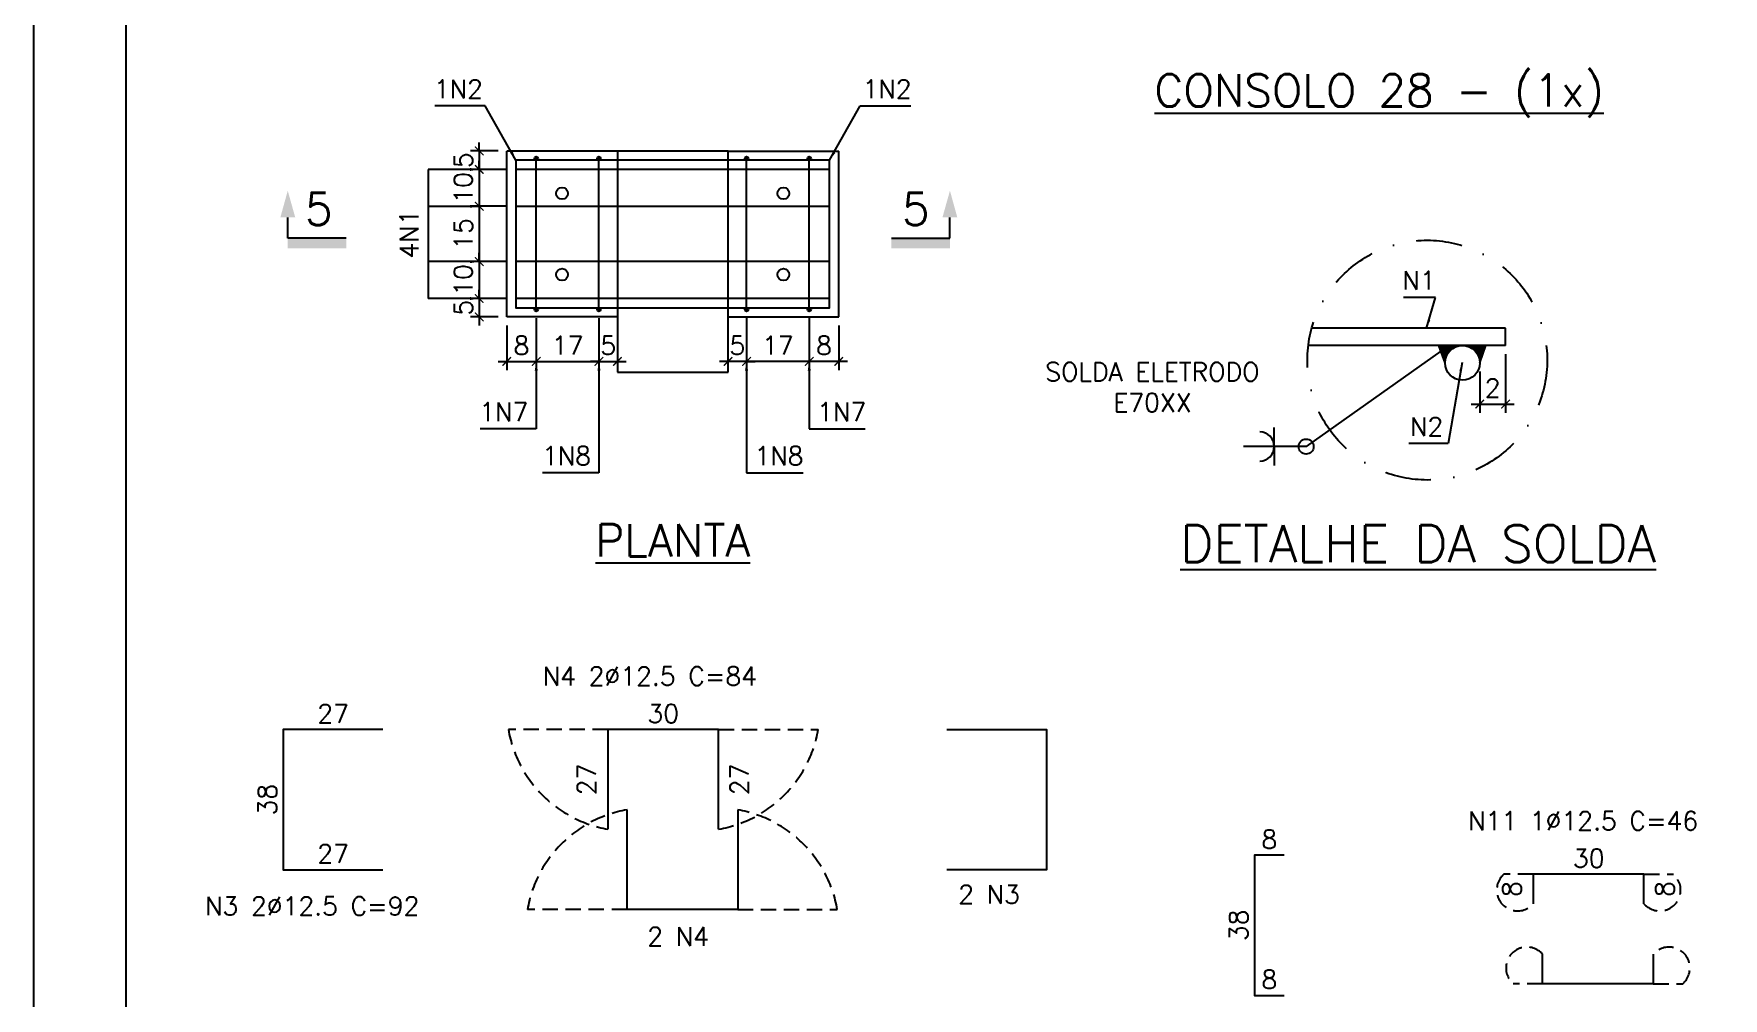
# Model space of a CAD drawing. Header units: centimetres. Extents: x 1658 to 19651, y 8294 to 11444.
# Drawn here: x 12168 to 13542, y 9093 to 9878 of the extents above; entities that cross this region are included whole.
import ezdxf

# ---------------------------------------------------------------- set-up
doc = ezdxf.new("R2010")
doc.units = ezdxf.units.CM
doc.header["$LTSCALE"] = 50
doc.header["$MEASUREMENT"] = 0
doc.header["$PDMODE"] = 67
doc.linetypes.add('DASHDOT2', pattern=[0.5, 0.25, -0.125, 0, -0.125])
doc.linetypes.add('HIDDEN', pattern=[0.375, 0.25, -0.125])
for name, color, linetype in [('FORMATO-PRECON', 2, 'Continuous'), ('HACHURAS-PRECON', 1, 'Continuous'), ('IND- CORTE-PRECON', 4, 'Continuous'), ('LINHA-01-PRECON', 1, 'Continuous'), ('LINHA-02-PRECON', 2, 'Continuous'), ('LINHA-03-PRECON', 3, 'Continuous'), ('LINHA-04-PRECON', 4, 'Continuous'), ('TEXTO-20-PRECON', 2, 'Continuous'), ('TEXTO-35-PRECON', 5, 'Continuous'), ('X1', 2, 'Continuous')]:
    doc.layers.add(name, color=color, linetype=linetype)
doc.styles.add('PRECON-ROMANS', font='romans.shx')
doc.styles.add('ROMANS', font='ROMANS.SHX', dxfattribs={"oblique": 15, "height": 3})
doc.styles.get("Standard").update_dxf_attribs({"font": 'romans.shx'})
doc.dimstyles.new('ESC50-50', dxfattribs={"dimscale": 50, "dimtxt": 0.2, "dimasz": 0.15, "dimexe": 0.15, "dimexo": 0.15, "dimgap": 0.08, "dimtad": 1, "dimdec": 1, "dimzin": 12, "dimdsep": 46, "dimtxsty": 'Standard', "dimblk": 'ARCHTICK', "dimcen": 0.09, "dimdle": 0.15, "dimclrd": 256, "dimclre": 256, "dimclrt": 2, "dimazin": 3, "dimtfac": 1, "dimtdec": 1, "dimtmove": 1, "dimatfit": 2, "dimfxl": 0.15, "dimtolj": 1, "dimtzin": 0, "dimarcsym": 0})
doc.dimstyles.new('ESC75-25', dxfattribs={"dimscale": 0, "dimtxt": 15, "dimasz": 7, "dimexe": 7, "dimexo": 7, "dimgap": 5.5, "dimtad": 1, "dimdec": 1, "dimlfac": 0.333333, "dimdsep": 46, "dimtxsty": 'Standard', "dimblk": 'ARCHTICK', "dimcen": 0.1, "dimdle": 7, "dimclrd": 256, "dimclre": 256, "dimclrt": 2, "dimadec": 0, "dimazin": 0, "dimtfac": 1, "dimtdec": 1, "dimtix": 1, "dimtmove": 2, "dimatfit": 3, "dimfxl": 1, "dimarcsym": 0})

# ---------------------------------------------------------------- blocks, each defined once
blk = doc.blocks.new('A$C2E607E54')
at = {"layer": 'FORMATO-PRECON'}
blk.add_lwpolyline([(0, 4200), (2970, 4200), (2970, 0), (0, 0)], close=True, dxfattribs=at)
at = {"layer": 'FORMATO-PRECON', "color": 6}
blk.add_lwpolyline([(100, 3950), (2870, 3950), (2870, 100), (100, 100)], close=True, dxfattribs=at)
blk = doc.blocks.new('_ArchTick')
at = {"color": 0, "linetype": 'ByBlock', "const_width": 0.15}
blk.add_lwpolyline([(-0.5, -0.5), (0.5, 0.5)], dxfattribs=at)
blk = doc.blocks.new('*D176')
at = {"layer": 'Defpoints', "color": 0, "transparency": 16777216}
for p in [(12553, 9782.4), (12530.6, 9767.4), (12560.5, 9767.4)]:
    blk.add_point(p, dxfattribs=at)
at = {"layer": 'LINHA-01-PRECON', "lineweight": -2, "transparency": 16777216}
for p, q in [((12546, 9782.4), (12523.6, 9782.4)), ((12530.6, 9782.4), (12530.6, 9789.4)), ((12530.6, 9782.4), (12530.6, 9767.4)), ((12553.5, 9767.4), (12523.6, 9767.4)), ((12530.6, 9767.4), (12530.6, 9760.4))]:
    blk.add_line(p, q, dxfattribs=at)
at = {"layer": 'LINHA-01-PRECON', "lineweight": -2, "transparency": 16777216, "xscale": 7, "yscale": 7, "zscale": 7}
for p, rotation in [((12530.6, 9782.4), 270), ((12530.6, 9767.4), 90)]:
    blk.add_blockref('_ArchTick', p, dxfattribs=dict(at, rotation=rotation))
at = {"layer": 'LINHA-01-PRECON', "color": 2, "transparency": 16777216, "insert": (12517.6, 9774.9), "char_height": 15, "attachment_point": 5, "rotation": 90}
blk.add_mtext('5', dxfattribs=at)
blk = doc.blocks.new('*D177')
at = {"layer": 'Defpoints', "color": 0, "transparency": 16777216}
for p in [(12560.5, 9767.4), (12530.6, 9737.4), (12560.5, 9737.4)]:
    blk.add_point(p, dxfattribs=at)
at = {"layer": 'LINHA-01-PRECON', "lineweight": -2, "transparency": 16777216}
for p, q in [((12530.6, 9767.4), (12530.6, 9774.4)), ((12553.5, 9767.4), (12523.6, 9767.4)), ((12530.6, 9767.4), (12530.6, 9737.4)), ((12553.5, 9737.4), (12523.6, 9737.4)), ((12530.6, 9737.4), (12530.6, 9730.4))]:
    blk.add_line(p, q, dxfattribs=at)
at = {"layer": 'LINHA-01-PRECON', "lineweight": -2, "transparency": 16777216, "xscale": 7, "yscale": 7, "zscale": 7}
for p, rotation in [((12530.6, 9767.4), 270), ((12530.6, 9737.4), 90)]:
    blk.add_blockref('_ArchTick', p, dxfattribs=dict(at, rotation=rotation))
at = {"layer": 'LINHA-01-PRECON', "color": 2, "transparency": 16777216, "insert": (12517.6, 9752.4), "char_height": 15, "attachment_point": 5, "rotation": 90}
blk.add_mtext('10', dxfattribs=at)
blk = doc.blocks.new('*D178')
at = {"layer": 'Defpoints', "color": 0, "transparency": 16777216}
for p in [(12560.5, 9662.4), (12530.6, 9647.4), (12553, 9647.4)]:
    blk.add_point(p, dxfattribs=at)
at = {"layer": 'LINHA-01-PRECON', "lineweight": -2, "transparency": 16777216}
for p, q in [((12553.5, 9662.4), (12523.6, 9662.4)), ((12530.6, 9662.4), (12530.6, 9669.4)), ((12530.6, 9662.4), (12530.6, 9647.4)), ((12546, 9647.4), (12523.6, 9647.4)), ((12530.6, 9647.4), (12530.6, 9640.4))]:
    blk.add_line(p, q, dxfattribs=at)
at = {"layer": 'LINHA-01-PRECON', "lineweight": -2, "transparency": 16777216, "xscale": 7, "yscale": 7, "zscale": 7}
for p, rotation in [((12530.6, 9662.4), 270), ((12530.6, 9647.4), 90)]:
    blk.add_blockref('_ArchTick', p, dxfattribs=dict(at, rotation=rotation))
at = {"layer": 'LINHA-01-PRECON', "color": 2, "transparency": 16777216, "insert": (12517.6, 9654.9), "char_height": 15, "attachment_point": 5, "rotation": 90}
blk.add_mtext('5', dxfattribs=at)
blk = doc.blocks.new('*D179')
at = {"layer": 'Defpoints', "color": 0, "transparency": 16777216}
for p in [(12553, 9647.4), (12577, 9653.4), (12577, 9611.2)]:
    blk.add_point(p, dxfattribs=at)
at = {"layer": 'LINHA-01-PRECON', "lineweight": -2, "transparency": 16777216}
for p, q in [((12577, 9646.4), (12577, 9604.2)), ((12553, 9640.4), (12553, 9604.2)), ((12546, 9611.2), (12584, 9611.2))]:
    blk.add_line(p, q, dxfattribs=at)
at = {"layer": 'LINHA-01-PRECON', "lineweight": -2, "transparency": 16777216, "xscale": 7, "yscale": 7, "zscale": 7, "rotation": 180}
blk.add_blockref('_ArchTick', (12553, 9611.2), dxfattribs=at)
at = {"layer": 'LINHA-01-PRECON', "lineweight": -2, "transparency": 16777216, "xscale": 7, "yscale": 7, "zscale": 7}
blk.add_blockref('_ArchTick', (12577, 9611.2), dxfattribs=at)
at = {"layer": 'LINHA-01-PRECON', "color": 2, "transparency": 16777216, "insert": (12565, 9624.2), "char_height": 15, "attachment_point": 5}
blk.add_mtext('8', dxfattribs=at)
blk = doc.blocks.new('*D180')
at = {"layer": 'Defpoints', "color": 0, "transparency": 16777216}
for p in [(12577, 9653.4), (12628, 9653.4), (12628, 9611.2)]:
    blk.add_point(p, dxfattribs=at)
at = {"layer": 'LINHA-01-PRECON', "lineweight": -2, "transparency": 16777216}
for p, q in [((12577, 9646.4), (12577, 9604.2)), ((12628, 9646.4), (12628, 9604.2)), ((12570, 9611.2), (12635, 9611.2))]:
    blk.add_line(p, q, dxfattribs=at)
at = {"layer": 'LINHA-01-PRECON', "lineweight": -2, "transparency": 16777216, "xscale": 7, "yscale": 7, "zscale": 7, "rotation": 180}
blk.add_blockref('_ArchTick', (12577, 9611.2), dxfattribs=at)
at = {"layer": 'LINHA-01-PRECON', "lineweight": -2, "transparency": 16777216, "xscale": 7, "yscale": 7, "zscale": 7}
blk.add_blockref('_ArchTick', (12628, 9611.2), dxfattribs=at)
at = {"layer": 'LINHA-01-PRECON', "color": 2, "transparency": 16777216, "insert": (12602.5, 9624.2), "char_height": 15, "attachment_point": 5}
blk.add_mtext('17', dxfattribs=at)
blk = doc.blocks.new('*D181')
at = {"layer": 'Defpoints', "color": 0, "transparency": 16777216}
for p in [(12628, 9653.4), (12643, 9611.2), (12643, 9611.2)]:
    blk.add_point(p, dxfattribs=at)
at = {"layer": 'LINHA-01-PRECON', "lineweight": -2, "transparency": 16777216}
for p, q in [((12628, 9646.4), (12628, 9604.2)), ((12628, 9611.2), (12621, 9611.2)), ((12628, 9611.2), (12643, 9611.2)), ((12643, 9611.2), (12650, 9611.2))]:
    blk.add_line(p, q, dxfattribs=at)
at = {"layer": 'LINHA-01-PRECON', "lineweight": -2, "transparency": 16777216, "xscale": 7, "yscale": 7, "zscale": 7}
blk.add_blockref('_ArchTick', (12628, 9611.2), dxfattribs=at)
at = {"layer": 'LINHA-01-PRECON', "lineweight": -2, "transparency": 16777216, "xscale": 7, "yscale": 7, "zscale": 7, "rotation": 180}
blk.add_blockref('_ArchTick', (12643, 9611.2), dxfattribs=at)
at = {"layer": 'LINHA-01-PRECON', "color": 2, "transparency": 16777216, "insert": (12635.5, 9624.2), "char_height": 15, "attachment_point": 5}
blk.add_mtext('5', dxfattribs=at)
blk = doc.blocks.new('IND-CORTE-')
at = {"layer": 'IND- CORTE-PRECON', "color": 1}
for p, q in [((-11.2, 63.5), (-33.6, 63.5)), ((-11.2, 0), (-11.2, 63.5))]:
    blk.add_line(p, q, dxfattribs=at)
for points in [[(-33.6, 71.5), (-62.5, 63.5), (-33.6, 55.4)], [(0, 0), (-11.2, 0), (0, 63.5), (-11.2, 63.5)]]:
    blk.add_solid(points, dxfattribs=at)
at = {"layer": 'IND- CORTE-PRECON', "linetype": 'Continuous', "style": 'ROMANS', "flags": 8}
blk.add_attdef('B', (-57.7, 9.1), '', height=35, dxfattribs=at)
blk = doc.blocks.new('*D187')
at = {"layer": 'Defpoints', "color": 0, "linetype": 'Continuous', "transparency": 16777216}
for p in [(12371.3, 9311.7), (12452.3, 9311.7), (12452.3, 9311.7)]:
    blk.add_point(p, dxfattribs=at)
at = {"layer": 'LINHA-01-PRECON', "color": 2, "linetype": 'Continuous', "transparency": 16777216, "insert": (12411.8, 9324.7), "char_height": 15, "attachment_point": 5}
blk.add_mtext('27', dxfattribs=at)
blk = doc.blocks.new('*D188')
at = {"layer": 'Defpoints', "color": 0, "linetype": 'Continuous', "transparency": 16777216}
for p in [(12371.3, 9311.7), (12371.3, 9197.7), (12371.3, 9197.7)]:
    blk.add_point(p, dxfattribs=at)
at = {"layer": 'LINHA-01-PRECON', "color": 2, "linetype": 'Continuous', "transparency": 16777216, "insert": (12358.3, 9254.7), "char_height": 15, "attachment_point": 5, "rotation": 90}
blk.add_mtext('38', dxfattribs=at)
blk = doc.blocks.new('*D189')
at = {"layer": 'Defpoints', "color": 0, "linetype": 'Continuous', "transparency": 16777216}
for p in [(12371.3, 9197.7), (12452.3, 9197.7), (12452.3, 9197.7)]:
    blk.add_point(p, dxfattribs=at)
at = {"layer": 'LINHA-01-PRECON', "color": 2, "linetype": 'Continuous', "transparency": 16777216, "insert": (12411.8, 9210.7), "char_height": 15, "attachment_point": 5}
blk.add_mtext('27', dxfattribs=at)
blk = doc.blocks.new('*D190')
at = {"layer": 'Defpoints', "color": 0, "linetype": 'Continuous', "transparency": 16777216}
for p in [(12635.3, 9311.7), (12725.3, 9311.7), (12725.3, 9311.7)]:
    blk.add_point(p, dxfattribs=at)
at = {"layer": 'LINHA-01-PRECON', "color": 2, "linetype": 'Continuous', "transparency": 16777216, "insert": (12680.3, 9324.7), "char_height": 15, "attachment_point": 5}
blk.add_mtext('30', dxfattribs=at)
blk = doc.blocks.new('*D191')
at = {"layer": 'Defpoints', "color": 0, "linetype": 'Continuous', "transparency": 16777216}
for p in [(12725.3, 9311.7), (12725.3, 9230.7), (12725.3, 9230.7)]:
    blk.add_point(p, dxfattribs=at)
at = {"layer": 'LINHA-01-PRECON', "color": 2, "linetype": 'Continuous', "transparency": 16777216, "insert": (12742.2, 9271.2), "char_height": 15, "attachment_point": 5, "rotation": 90}
blk.add_mtext('27', dxfattribs=at)
blk = doc.blocks.new('*D192')
at = {"layer": 'Defpoints', "color": 0, "linetype": 'Continuous', "transparency": 16777216}
for p in [(12635.3, 9311.7), (12635.3, 9230.7), (12635.3, 9230.7)]:
    blk.add_point(p, dxfattribs=at)
at = {"layer": 'LINHA-01-PRECON', "color": 2, "linetype": 'Continuous', "transparency": 16777216, "insert": (12617.9, 9271.2), "char_height": 15, "attachment_point": 5, "rotation": 90}
blk.add_mtext('27', dxfattribs=at)
blk = doc.blocks.new('*D196')
at = {"layer": 'Defpoints', "color": 0, "transparency": 16777216}
for p in [(13365.3, 9624.2), (13344.3, 9610), (13365.3, 9576.5)]:
    blk.add_point(p, dxfattribs=at)
at = {"layer": 'LINHA-01-PRECON', "lineweight": -2, "transparency": 16777216}
for p, q in [((13365.3, 9617.2), (13365.3, 9569.5)), ((13344.3, 9603), (13344.3, 9569.5)), ((13337.3, 9576.5), (13372.3, 9576.5))]:
    blk.add_line(p, q, dxfattribs=at)
at = {"layer": 'LINHA-01-PRECON', "lineweight": -2, "transparency": 16777216, "xscale": 7, "yscale": 7, "zscale": 7, "rotation": 180}
blk.add_blockref('_ArchTick', (13344.3, 9576.5), dxfattribs=at)
at = {"layer": 'LINHA-01-PRECON', "lineweight": -2, "transparency": 16777216, "xscale": 7, "yscale": 7, "zscale": 7}
blk.add_blockref('_ArchTick', (13365.3, 9576.5), dxfattribs=at)
at = {"layer": 'LINHA-01-PRECON', "color": 2, "transparency": 16777216, "insert": (13354.8, 9589.5), "char_height": 15, "attachment_point": 5}
blk.add_mtext('2', dxfattribs=at)
blk = doc.blocks.new('*D207')
at = {"layer": 'Defpoints', "color": 0, "transparency": 16777216}
for p in [(12560.5, 9737.4), (12530.6, 9692.4), (12560.5, 9692.4)]:
    blk.add_point(p, dxfattribs=at)
at = {"layer": 'LINHA-01-PRECON', "lineweight": -2, "transparency": 16777216}
for p, q in [((12530.6, 9744.4), (12530.6, 9685.4)), ((12553.5, 9737.4), (12523.6, 9737.4)), ((12553.5, 9692.4), (12523.6, 9692.4))]:
    blk.add_line(p, q, dxfattribs=at)
at = {"layer": 'LINHA-01-PRECON', "lineweight": -2, "transparency": 16777216, "xscale": 7, "yscale": 7, "zscale": 7}
for p, rotation in [((12530.6, 9737.4), 90), ((12530.6, 9692.4), 270)]:
    blk.add_blockref('_ArchTick', p, dxfattribs=dict(at, rotation=rotation))
at = {"layer": 'LINHA-01-PRECON', "color": 2, "transparency": 16777216, "insert": (12517.6, 9714.9), "char_height": 15, "attachment_point": 5, "rotation": 90}
blk.add_mtext('15', dxfattribs=at)
blk = doc.blocks.new('*D208')
at = {"layer": 'Defpoints', "color": 0, "transparency": 16777216}
for p in [(12560.5, 9692.4), (12530.6, 9662.4), (12560.5, 9662.4)]:
    blk.add_point(p, dxfattribs=at)
at = {"layer": 'LINHA-01-PRECON', "lineweight": -2, "transparency": 16777216}
for p, q in [((12553.5, 9692.4), (12523.6, 9692.4)), ((12530.6, 9692.4), (12530.6, 9699.4)), ((12530.6, 9692.4), (12530.6, 9662.4)), ((12553.5, 9662.4), (12523.6, 9662.4)), ((12530.6, 9662.4), (12530.6, 9655.4))]:
    blk.add_line(p, q, dxfattribs=at)
at = {"layer": 'LINHA-01-PRECON', "lineweight": -2, "transparency": 16777216, "xscale": 7, "yscale": 7, "zscale": 7}
for p, rotation in [((12530.6, 9692.4), 270), ((12530.6, 9662.4), 90)]:
    blk.add_blockref('_ArchTick', p, dxfattribs=dict(at, rotation=rotation))
at = {"layer": 'LINHA-01-PRECON', "color": 2, "transparency": 16777216, "insert": (12517.6, 9677.4), "char_height": 15, "attachment_point": 5, "rotation": 90}
blk.add_mtext('10', dxfattribs=at)
blk = doc.blocks.new('*D210')
at = {"layer": 'Defpoints', "color": 0, "transparency": 16777216}
for p in [(12799, 9653.4), (12823, 9647.4), (12799, 9611.2)]:
    blk.add_point(p, dxfattribs=at)
at = {"layer": 'LINHA-01-PRECON', "lineweight": -2, "transparency": 16777216}
for p, q in [((12799, 9646.4), (12799, 9604.2)), ((12823, 9640.4), (12823, 9604.2)), ((12830, 9611.2), (12792, 9611.2))]:
    blk.add_line(p, q, dxfattribs=at)
at = {"layer": 'LINHA-01-PRECON', "lineweight": -2, "transparency": 16777216, "xscale": 7, "yscale": 7, "zscale": 7, "rotation": 180}
blk.add_blockref('_ArchTick', (12799, 9611.2), dxfattribs=at)
at = {"layer": 'LINHA-01-PRECON', "lineweight": -2, "transparency": 16777216, "xscale": 7, "yscale": 7, "zscale": 7}
blk.add_blockref('_ArchTick', (12823, 9611.2), dxfattribs=at)
at = {"layer": 'LINHA-01-PRECON', "color": 2, "transparency": 16777216, "insert": (12811, 9624.2), "char_height": 15, "attachment_point": 5}
blk.add_mtext('8', dxfattribs=at)
blk = doc.blocks.new('*D211')
at = {"layer": 'Defpoints', "color": 0, "transparency": 16777216}
for p in [(12748, 9653.4), (12799, 9653.4), (12748, 9611.2)]:
    blk.add_point(p, dxfattribs=at)
at = {"layer": 'LINHA-01-PRECON', "lineweight": -2, "transparency": 16777216}
for p, q in [((12748, 9646.4), (12748, 9604.2)), ((12799, 9646.4), (12799, 9604.2)), ((12806, 9611.2), (12741, 9611.2))]:
    blk.add_line(p, q, dxfattribs=at)
at = {"layer": 'LINHA-01-PRECON', "lineweight": -2, "transparency": 16777216, "xscale": 7, "yscale": 7, "zscale": 7, "rotation": 180}
blk.add_blockref('_ArchTick', (12748, 9611.2), dxfattribs=at)
at = {"layer": 'LINHA-01-PRECON', "lineweight": -2, "transparency": 16777216, "xscale": 7, "yscale": 7, "zscale": 7}
blk.add_blockref('_ArchTick', (12799, 9611.2), dxfattribs=at)
at = {"layer": 'LINHA-01-PRECON', "color": 2, "transparency": 16777216, "insert": (12773.5, 9624.2), "char_height": 15, "attachment_point": 5}
blk.add_mtext('17', dxfattribs=at)
blk = doc.blocks.new('*D212')
at = {"layer": 'Defpoints', "color": 0, "transparency": 16777216}
for p in [(12748, 9653.4), (12733, 9611.2), (12733, 9611.2)]:
    blk.add_point(p, dxfattribs=at)
at = {"layer": 'LINHA-01-PRECON', "lineweight": -2, "transparency": 16777216}
for p, q in [((12748, 9646.4), (12748, 9604.2)), ((12733, 9611.2), (12726, 9611.2)), ((12748, 9611.2), (12733, 9611.2)), ((12748, 9611.2), (12755, 9611.2))]:
    blk.add_line(p, q, dxfattribs=at)
at = {"layer": 'LINHA-01-PRECON', "lineweight": -2, "transparency": 16777216, "xscale": 7, "yscale": 7, "zscale": 7}
blk.add_blockref('_ArchTick', (12733, 9611.2), dxfattribs=at)
at = {"layer": 'LINHA-01-PRECON', "lineweight": -2, "transparency": 16777216, "xscale": 7, "yscale": 7, "zscale": 7, "rotation": 180}
blk.add_blockref('_ArchTick', (12748, 9611.2), dxfattribs=at)
at = {"layer": 'LINHA-01-PRECON', "color": 2, "transparency": 16777216, "insert": (12740.5, 9624.2), "char_height": 15, "attachment_point": 5}
blk.add_mtext('5', dxfattribs=at)
blk = doc.blocks.new('*D219')
at = {"layer": 'Defpoints', "color": 0, "linetype": 'Continuous', "transparency": 16777216}
for p in [(13161.2, 9209.5), (13185.2, 9209.5), (13185.2, 9209.5)]:
    blk.add_point(p, dxfattribs=at)
at = {"layer": 'LINHA-01-PRECON', "color": 2, "linetype": 'Continuous', "transparency": 16777216, "insert": (13173.2, 9222.5), "char_height": 15, "attachment_point": 5}
blk.add_mtext('8', dxfattribs=at)
blk = doc.blocks.new('*D220')
at = {"layer": 'Defpoints', "color": 0, "linetype": 'Continuous', "transparency": 16777216}
for p in [(13161.2, 9209.5), (13161.2, 9095.5), (13161.2, 9095.5)]:
    blk.add_point(p, dxfattribs=at)
at = {"layer": 'LINHA-01-PRECON', "color": 2, "linetype": 'Continuous', "transparency": 16777216, "insert": (13148.2, 9152.5), "char_height": 15, "attachment_point": 5, "rotation": 90}
blk.add_mtext('38', dxfattribs=at)
blk = doc.blocks.new('*D221')
at = {"layer": 'Defpoints', "color": 0, "linetype": 'Continuous', "transparency": 16777216}
for p in [(13161.2, 9095.5), (13185.2, 9095.5), (13185.2, 9095.5)]:
    blk.add_point(p, dxfattribs=at)
at = {"layer": 'LINHA-01-PRECON', "color": 2, "linetype": 'Continuous', "transparency": 16777216, "insert": (13173.2, 9108.5), "char_height": 15, "attachment_point": 5}
blk.add_mtext('8', dxfattribs=at)
blk = doc.blocks.new('*D222')
at = {"layer": 'Defpoints', "color": 0, "linetype": 'Continuous', "transparency": 16777216}
for p in [(13387.9, 9194), (13477.9, 9194), (13477.9, 9194)]:
    blk.add_point(p, dxfattribs=at)
at = {"layer": 'LINHA-01-PRECON', "color": 2, "linetype": 'Continuous', "transparency": 16777216, "insert": (13432.9, 9207), "char_height": 15, "attachment_point": 5}
blk.add_mtext('30', dxfattribs=at)
blk = doc.blocks.new('*D223')
at = {"layer": 'Defpoints', "color": 0, "linetype": 'Continuous', "transparency": 16777216}
for p in [(13477.9, 9194), (13477.9, 9170), (13477.9, 9170)]:
    blk.add_point(p, dxfattribs=at)
at = {"layer": 'LINHA-01-PRECON', "color": 2, "linetype": 'Continuous', "transparency": 16777216, "insert": (13494.8, 9182), "char_height": 15, "attachment_point": 5, "rotation": 90}
blk.add_mtext('8', dxfattribs=at)
blk = doc.blocks.new('*D224')
at = {"layer": 'Defpoints', "color": 0, "linetype": 'Continuous', "transparency": 16777216}
for p in [(13387.9, 9194), (13387.9, 9170), (13387.9, 9170)]:
    blk.add_point(p, dxfattribs=at)
at = {"layer": 'LINHA-01-PRECON', "color": 2, "linetype": 'Continuous', "transparency": 16777216, "insert": (13370.4, 9182), "char_height": 15, "attachment_point": 5, "rotation": 90}
blk.add_mtext('8', dxfattribs=at)

msp = doc.modelspace()

# ---------------------------------------------------------------- hatches: boundary and pattern name
at = {"layer": 'LINHA-01-PRECON', "linetype": 'Continuous'}
h = msp.add_hatch(color=256, dxfattribs=at)
h.dxf.hatch_style = 1
edge = h.paths.add_edge_path()
edge.add_arc((12576.98, 9776.35), 1.5, 0, 360)
h = msp.add_hatch(color=256, dxfattribs=at)
h.dxf.hatch_style = 1
edge = h.paths.add_edge_path()
edge.add_arc((12627.98, 9776.35), 1.5, 0, 360)
h = msp.add_hatch(color=256, dxfattribs=at)
h.dxf.hatch_style = 1
edge = h.paths.add_edge_path()
edge.add_arc((12747.98, 9776.35), 1.5, 0, 360)
h = msp.add_hatch(color=256, dxfattribs=at)
h.dxf.hatch_style = 1
edge = h.paths.add_edge_path()
edge.add_arc((12798.98, 9776.35), 1.5, 0, 360)
h = msp.add_hatch(color=256, dxfattribs=at)
h.dxf.hatch_style = 1
edge = h.paths.add_edge_path()
edge.add_arc((12576.98, 9653.35), 1.5, 0, 360)
h = msp.add_hatch(color=256, dxfattribs=at)
h.dxf.hatch_style = 1
edge = h.paths.add_edge_path()
edge.add_arc((12627.98, 9653.35), 1.5, 0, 360)
h = msp.add_hatch(color=256, dxfattribs=at)
h.dxf.hatch_style = 1
edge = h.paths.add_edge_path()
edge.add_arc((12747.98, 9653.35), 1.5, 0, 360)
h = msp.add_hatch(color=256, dxfattribs=at)
h.dxf.hatch_style = 1
edge = h.paths.add_edge_path()
edge.add_arc((12798.98, 9653.35), 1.5, 0, 360)
at = {"layer": 'LINHA-01-PRECON'}
h = msp.add_hatch(dxfattribs=at)
h.set_pattern_fill('ANSI31', color=256, scale=8.4375, style=0)
h.set_pattern_definition([(45, (8308.5927, 9122.0196), (-0.74577668, 0.74577668), [])])
h.paths.add_polyline_path([(13311.13, 9624.18), (13316.04, 9610.05, -0.4142136), (13330.18, 9624.18)])
h.paths.add_polyline_path([(13330.18, 9624.18, -0.4142136), (13344.31, 9610.05), (13349.22, 9624.18)])

# ---------------------------------------------------------------- linework, layer by layer
at = {"layer": 'LINHA-01-PRECON', "linetype": 'HIDDEN'}
for p, q in [((12635.32, 9311.7), (12554.32, 9311.7)), ((12725.32, 9311.7), (12806.32, 9311.7)), ((13387.86, 9194.01), (13363.86, 9194.01)), ((13477.86, 9194.01), (13501.86, 9194.01)), ((12650.82, 9165.43), (12569.82, 9165.43)), ((12740.82, 9165.43), (12821.82, 9165.43)), ((13395.44, 9105.01), (13371.44, 9105.01)), ((13485.44, 9105.01), (13509.44, 9105.01))]:
    msp.add_line(p, q, dxfattribs=at)
at = {"layer": 'LINHA-01-PRECON', "color": 1}
msp.add_lwpolyline([(13312.73, 9619.6), (13203.1, 9541.96), (13152.28, 9541.96)], dxfattribs=at)
at = {"layer": 'LINHA-01-PRECON', "linetype": 'Continuous'}
for centre in [(12576.98, 9776.35), (12627.98, 9776.35), (12747.98, 9776.35), (12798.98, 9776.35), (12576.98, 9653.35), (12627.98, 9653.35), (12747.98, 9653.35), (12798.98, 9653.35)]:
    msp.add_circle(centre, 1.5, dxfattribs=at)
at = {"layer": 'LINHA-01-PRECON', "color": 1, "linetype": 'DASHDOT2', "ltscale": 3}
msp.add_circle((13301.63, 9612.23), 97.5, dxfattribs=at)
at = {"layer": 'LINHA-01-PRECON', "linetype": 'HIDDEN'}
for centre, radius, start, end in [((12652.42, 9328.8), 99.59, 189.89105, 260.10895), ((12708.21, 9328.8), 99.59, 279.89105, 350.10895), ((12667.92, 9148.32), 99.59, 99.89105, 170.10895), ((12723.71, 9148.32), 99.59, 9.89105, 80.10895), ((13375.08, 9181.22), 17.01, 131.25143, 318.74857), ((13490.65, 9181.22), 17.01, 221.25143, 48.74857), ((13382.65, 9117.8), 17.01, 41.25143, 228.74857), ((13498.22, 9117.8), 17.01, 311.25143, 138.74857)]:
    msp.add_arc(centre, radius, start, end, dxfattribs=at)
at = {"layer": 'LINHA-02-PRECON'}
for p, q in [((12642.98, 9782.35), (12552.98, 9782.35)), ((12552.98, 9647.35), (12552.98, 9782.35)), ((12642.98, 9782.35), (12642.98, 9602.35)), ((12732.98, 9782.35), (12642.98, 9782.35)), ((12732.98, 9602.35), (12732.98, 9782.35)), ((12732.98, 9782.35), (12822.98, 9782.35)), ((12822.98, 9647.35), (12822.98, 9782.35)), ((12642.98, 9647.35), (12552.98, 9647.35)), ((12732.98, 9647.35), (12822.98, 9647.35)), ((12642.98, 9602.35), (12732.98, 9602.35)), ((12732.98, 9602.35), (12732.98, 9602.35)), ((13177.17, 9541.96), (13177.17, 9557.35)), ((13177.17, 9541.96), (13177.17, 9526.56))]:
    msp.add_line(p, q, dxfattribs=at)
for centre, radius in [((12597.98, 9747.85), 4.8), ((12777.98, 9747.85), 4.8), ((12597.98, 9681.85), 4.8), ((12777.98, 9681.85), 4.8), ((13203.1, 9541.96), 6.11)]:
    msp.add_circle(centre, radius, dxfattribs=at)
msp.add_arc((13165.33, 9541.96), 11.84, 270.31864, 89.68136, dxfattribs=at)
at = {"layer": 'LINHA-03-PRECON'}
for p, q in [((13365.34, 9638.31), (13207.68, 9638.31)), ((13365.34, 9624.18), (13365.34, 9638.31)), ((13365.34, 9624.18), (13204.86, 9624.18)), ((13316.04, 9610.05), (13311.13, 9624.18)), ((13338.7, 9624.18), (13338.7, 9624.18)), ((13344.31, 9610.05), (13349.22, 9624.18))]:
    msp.add_line(p, q, dxfattribs=at)
msp.add_circle((13330.18, 9610.05), 14.13, dxfattribs=at)
at = {"layer": 'LINHA-04-PRECON'}
for p, q in [((12576.98, 9654.85), (12576.98, 9774.85)), ((12627.98, 9654.85), (12627.98, 9774.85)), ((12747.98, 9654.85), (12747.98, 9774.85)), ((12798.98, 9654.85), (12798.98, 9774.85)), ((12815.48, 9767.35), (12560.48, 9767.35)), ((12815.48, 9737.35), (12560.48, 9737.35)), ((12815.48, 9692.35), (12560.48, 9692.35)), ((12815.48, 9662.35), (12560.48, 9662.35))]:
    msp.add_line(p, q, dxfattribs=at)
msp.add_lwpolyline([(12815.48, 9774.85), (12560.48, 9774.85), (12560.48, 9654.85), (12815.48, 9654.85)], close=True, dxfattribs=at)
for points in [[(12452.28, 9311.7), (12371.28, 9311.7), (12371.28, 9197.7), (12452.28, 9197.7)], [(12725.32, 9230.7), (12725.32, 9311.7), (12635.32, 9311.7), (12635.32, 9230.7)], [(12910.82, 9311.7), (12991.82, 9311.7), (12991.82, 9197.7), (12910.82, 9197.7)], [(12740.82, 9246.43), (12740.82, 9165.43), (12650.82, 9165.43), (12650.82, 9246.43)], [(13185.21, 9209.53), (13161.21, 9209.53), (13161.21, 9095.53), (13185.21, 9095.53)], [(13477.86, 9170.01), (13477.86, 9194.01), (13387.86, 9194.01), (13387.86, 9170.01)], [(13485.44, 9129.01), (13485.44, 9105.01), (13395.44, 9105.01), (13395.44, 9129.01)]]:
    msp.add_lwpolyline(points, dxfattribs=at)

# ---------------------------------------------------------------- block references
at = {"layer": 'HACHURAS-PRECON', "xscale": 0.7499999999999996, "yscale": 0.7499999999999996, "zscale": 0.7499999999999996}
msp.add_blockref('A$C2E607E54', (12168.36, 8293.94), dxfattribs=at)
at = {"layer": 'TEXTO-35-PRECON', "linetype": 'ByBlock'}
ref = msp.add_blockref('IND-CORTE-', (12422.52, 9703.18), dxfattribs=dict(at, xscale=-0.75, yscale=0.75, zscale=0.75, rotation=90))
ref.add_attrib('B', '5', (12388.85, 9722.1), dxfattribs={"layer": 'IND- CORTE-PRECON', "color": 5, "linetype": 'Continuous', "height": 26.25, "style": 'ROMANS', "flags": 8})
ref = msp.add_blockref('IND-CORTE-', (12865.79, 9703.18), dxfattribs=dict(at, xscale=0.75, yscale=0.75, zscale=0.75, rotation=270))
ref.add_attrib('B', '5', (12874.46, 9722.1), dxfattribs={"layer": 'IND- CORTE-PRECON', "color": 5, "linetype": 'Continuous', "height": 26.25, "style": 'ROMANS', "flags": 8})

# ---------------------------------------------------------------- texts
at = {"layer": 'LINHA-01-PRECON', "color": 2, "linetype": 'Continuous', "char_height": 15, "attachment_point": 5}
for s, insert in [('1N2', (12513.67, 9832.83)), ('1N2', (12862.28, 9832.83)), ('1N7', (12550.59, 9570.22)), ('1N7', (12825.36, 9570.22)), ('1N8', (12601.59, 9534.4)), ('1N8', (12774.36, 9534.4))]:
    msp.add_mtext(s, dxfattribs=dict(at, insert=insert))
at = {"layer": 'LINHA-01-PRECON', "color": 4, "attachment_point": 5}
for s, insert, char_height in [('{\\LCONSOLO 28 - (1x)}', (13262.46, 9827.24), 26.25), ('{\\LPLANTA}', (12688.08, 9465.68), 26.25), ('\\A1;{\\LDETALHE DA SOLDA}', (13294.25, 9462.99), 30)]:
    msp.add_mtext(s, dxfattribs=dict(at, insert=insert, char_height=char_height))
at = {"layer": 'LINHA-01-PRECON', "color": 2, "linetype": 'Continuous', "insert": (12473.6, 9714.85), "char_height": 15, "attachment_point": 5, "rotation": 90}
msp.add_mtext('4N1', dxfattribs=at)
at = {"layer": 'LINHA-01-PRECON', "color": 2, "char_height": 15, "attachment_point": 5}
for s, insert in [('N1', (13294.8, 9677.14)), ('N2', (13301.07, 9558.17))]:
    msp.add_mtext(s, dxfattribs=dict(at, insert=insert))
at = {"layer": 'TEXTO-20-PRECON', "insert": (13078.06, 9590.23), "char_height": 15, "attachment_point": 5, "style": 'PRECON-ROMANS'}
msp.add_mtext('\\A1;SOLDA ELETRODO\\PE70XX', dxfattribs=at)
at = {"layer": 'X1', "style": 'PRECON-ROMANS'}
for s, p in [('N4 2%%C12.5 C=84', (12582.32, 9347.71)), ('N11 1%%C12.5 C=46', (13334.86, 9230.02)), ('2 N3', (12920.2, 9170.17)), ('N3 2%%C12.5 C=92', (12307.69, 9160.67)), ('2 N4', (12667.32, 9135.91))]:
    msp.add_text(s, height=15, dxfattribs=at).set_placement(p)

# ---------------------------------------------------------------- dimensions: what is measured, and where the dimension line sits
at = {"layer": 'LINHA-01-PRECON'}
for base, p1, p2, angle, picture, middle in [((12530.6, 9767.35), (12552.98, 9782.35), (12560.48, 9767.35), 90, '*D176', (12517.6, 9774.85)), ((12530.6, 9737.35), (12560.48, 9767.35), (12560.48, 9737.35), 90, '*D177', (12517.6, 9752.35)), ((12530.6, 9692.35), (12560.48, 9737.35), (12560.48, 9692.35), 90, '*D207', (12517.6, 9714.85)), ((12530.6, 9662.35), (12560.48, 9692.35), (12560.48, 9662.35), 90, '*D208', (12517.6, 9677.35)), ((12530.6, 9647.35), (12560.48, 9662.35), (12552.98, 9647.35), 90, '*D178', (12517.6, 9654.85)), ((12732.98, 9611.22), (12747.98, 9653.35), (12732.98, 9611.22), 180, '*D212', (12740.48, 9624.22)), ((12747.98, 9611.22), (12798.98, 9653.35), (12747.98, 9653.35), 180, '*D211', (12773.48, 9624.22)), ((12798.98, 9611.22), (12822.98, 9647.35), (12798.98, 9653.35), 180, '*D210', (12810.98, 9624.22))]:
    dim = msp.add_linear_dim(base=base, p1=p1, p2=p2, angle=angle, dimstyle='ESC75-25', override={"dimscale": 1}, dxfattribs=at)
    dim.commit()
    dim.dimension.update_dxf_attribs({"geometry": picture, "text_midpoint": middle})
for base, p1, p2, picture, middle in [((12576.98, 9611.22), (12552.98, 9647.35), (12576.98, 9653.35), '*D179', (12564.98, 9624.22)), ((12627.98, 9611.22), (12576.98, 9653.35), (12627.98, 9653.35), '*D180', (12602.48, 9624.22)), ((12642.98, 9611.22), (12627.98, 9653.35), (12642.98, 9611.22), '*D181', (12635.48, 9624.22))]:
    dim = msp.add_linear_dim(base=base, p1=p1, p2=p2, dimstyle='ESC75-25', override={"dimscale": 1}, dxfattribs=at)
    dim.commit()
    dim.dimension.update_dxf_attribs({"geometry": picture, "text_midpoint": middle})
dim = msp.add_linear_dim(base=(13365.34, 9576.46), p1=(13344.31, 9610.05), p2=(13365.34, 9624.18), text='2', dimstyle='ESC75-25', override={"dimscale": 1}, dxfattribs=at)
dim.commit()
dim.dimension.update_dxf_attribs({"geometry": '*D196', "text_midpoint": (13354.83, 9589.46)})
at = {"layer": 'LINHA-01-PRECON', "linetype": 'Continuous'}
for base, p1, p2, picture, middle in [((12452.28, 9311.7), (12371.28, 9311.7), (12452.28, 9311.7), '*D187', (12411.78, 9324.7)), ((12725.32, 9311.7), (12635.32, 9311.7), (12725.32, 9311.7), '*D190', (12680.32, 9324.7)), ((12452.28, 9197.7), (12371.28, 9197.7), (12452.28, 9197.7), '*D189', (12411.78, 9210.7)), ((13185.21, 9209.53), (13161.21, 9209.53), (13185.21, 9209.53), '*D219', (13173.21, 9222.53)), ((13477.86, 9194.01), (13387.86, 9194.01), (13477.86, 9194.01), '*D222', (13432.86, 9207.01)), ((13185.21, 9095.53), (13161.21, 9095.53), (13185.21, 9095.53), '*D221', (13173.21, 9108.53))]:
    dim = msp.add_linear_dim(base=base, p1=p1, p2=p2, dimstyle='ESC75-25', override={"dimscale": 1, "dimse1": 1, "dimse2": 1, "dimsd1": 1, "dimsd2": 1}, dxfattribs=at)
    dim.commit()
    dim.dimension.update_dxf_attribs({"geometry": picture, "text_midpoint": middle})
for base, p1, p2, picture, middle in [((12371.28, 9197.7), (12371.28, 9311.7), (12371.28, 9197.7), '*D188', (12358.28, 9254.7)), ((13161.21, 9095.53), (13161.21, 9209.53), (13161.21, 9095.53), '*D220', (13148.21, 9152.53))]:
    dim = msp.add_linear_dim(base=base, p1=p1, p2=p2, angle=90, dimstyle='ESC75-25', override={"dimscale": 1, "dimse1": 1, "dimse2": 1, "dimsd1": 1, "dimsd2": 1}, dxfattribs=at)
    dim.commit()
    dim.dimension.update_dxf_attribs({"geometry": picture, "text_midpoint": middle})
for base, p1, p2, picture, middle in [((12635.32, 9230.7), (12635.32, 9311.7), (12635.32, 9230.7), '*D192', (12617.9, 9271.2)), ((12725.32, 9230.7), (12725.32, 9311.7), (12725.32, 9230.7), '*D191', (12742.24, 9271.2)), ((13387.86, 9170.01), (13387.86, 9194.01), (13387.86, 9170.01), '*D224', (13370.44, 9182.01)), ((13477.86, 9170.01), (13477.86, 9194.01), (13477.86, 9170.01), '*D223', (13494.78, 9182.01))]:
    dim = msp.add_linear_dim(base=base, p1=p1, p2=p2, angle=90, dimstyle='ESC75-25', override={"dimscale": 1, "dimse1": 1, "dimse2": 1, "dimsd1": 1, "dimsd2": 1}, dxfattribs=at)
    dim.commit()
    dim.dimension.update_dxf_attribs({"geometry": picture, "text_midpoint": middle, "dimtype": 160})

# ---------------------------------------------------------------- leaders
at = {"layer": 'LINHA-01-PRECON'}
for points, dimstyle, override in [([(12560.48, 9774.85), (12535.42, 9819.1), (12494.39, 9819.1)], 'ESC50-50', {"dimgap": 0.08, "dimtad": 1}), ([(12815.48, 9774.85), (12840.53, 9819.1), (12881.56, 9819.1)], 'ESC50-50', {"dimgap": 0.08, "dimtad": 1}), ([(12530.6, 9767.35), (12489.1, 9767.35), (12489.1, 9662.35)], 'ESC50-50', {"dimgap": 0.08, "dimtad": 1}), ([(12530.6, 9737.35), (12489.1, 9737.35)], 'ESC50-50', {"dimgap": 0.08, "dimtad": 1}), ([(12530.6, 9692.35), (12489.1, 9692.35)], 'ESC50-50', {"dimgap": 0.08, "dimtad": 1}), ([(12530.6, 9662.35), (12489.1, 9662.35)], 'ESC50-50', {"dimgap": 0.08, "dimtad": 1}), ([(13301.03, 9638.31), (13308.28, 9663.11), (13282.25, 9663.11)], 'ESC75-25', {"dimscale": 1}), ([(12576.98, 9611.22), (12576.98, 9556.33), (12531.48, 9556.33)], 'ESC50-50', {"dimgap": 0.08, "dimtad": 1}), ([(12627.98, 9611.22), (12627.98, 9520.52), (12582.01, 9520.52)], 'ESC50-50', {"dimgap": 0.08, "dimtad": 1}), ([(12747.98, 9611.22), (12747.98, 9520.52), (12793.94, 9520.52)], 'ESC50-50', {"dimgap": 0.08, "dimtad": 1}), ([(12798.98, 9611.22), (12798.98, 9556.33), (12844.47, 9556.33)], 'ESC50-50', {"dimgap": 0.08, "dimtad": 1}), ([(13330, 9610.39), (13318.61, 9544.41), (13286.58, 9544.41)], 'ESC75-25', {"dimscale": 1})]:
    msp.add_leader(points, dimstyle=dimstyle, override=override, dxfattribs=at)

doc.saveas('drawing.dxf')
